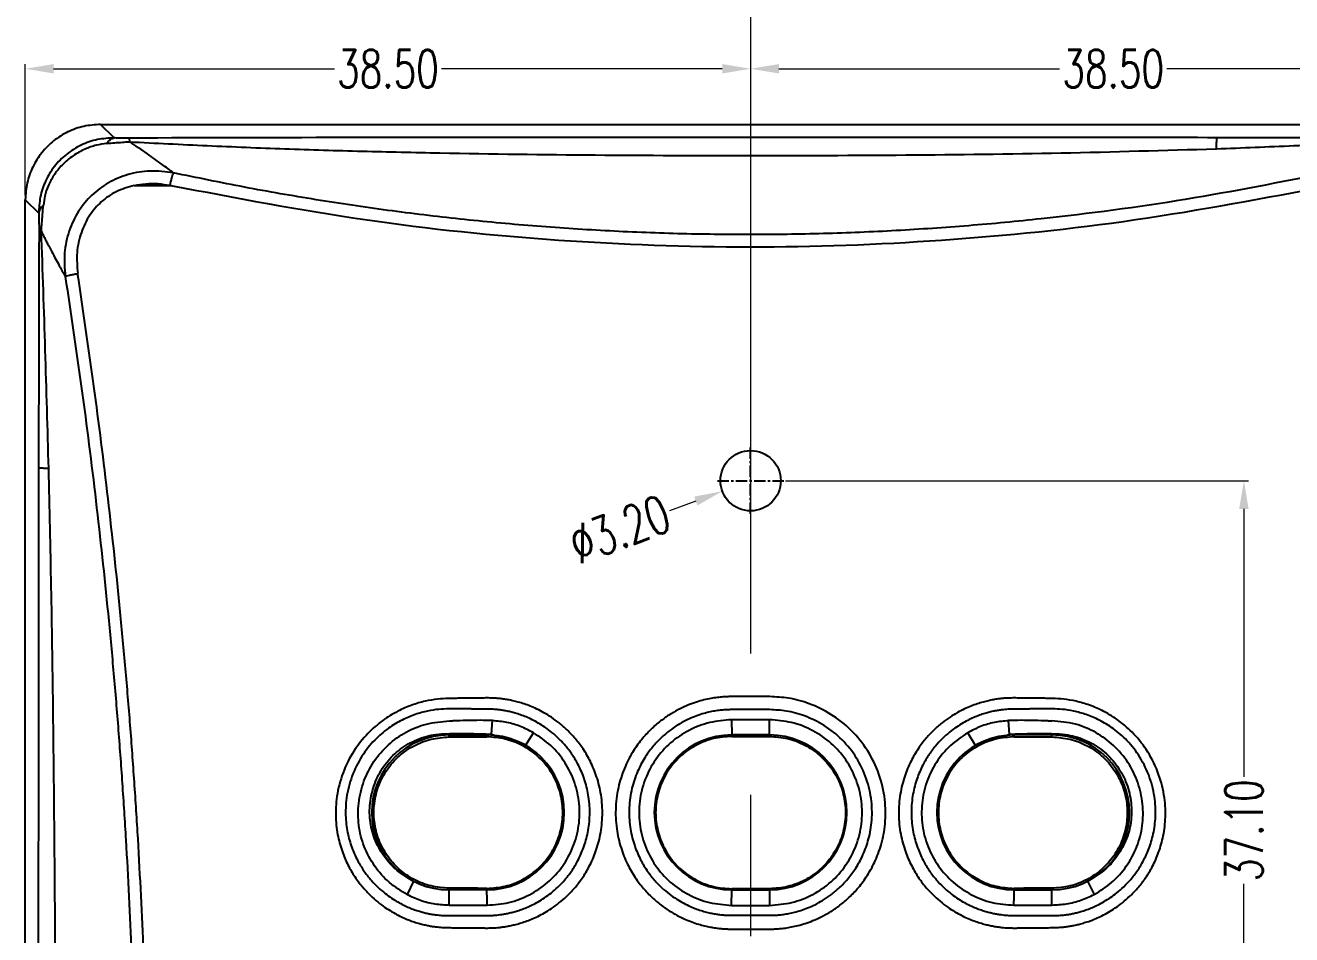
# Model space of a CAD drawing. Header units: millimetres. Extents: x 52832 to 53470, y -6025 to -5739.
# Drawn here: x 53354.9 to 53422.1, y -5863.2 to -5815 of the extents above; entities that cross this region are included whole.
import ezdxf

# ---------------------------------------------------------------- set-up
doc = ezdxf.new("R2010")
doc.units = ezdxf.units.MM
doc.linetypes.add('CENTER', pattern=[0.6, 0.375, -0.075, 0.075, -0.075])
doc.layers.get('0').update_dxf_attribs({"linetype": 'CONTINUOUS'})
doc.layers.get('Defpoints').update_dxf_attribs({"linetype": 'CONTINUOUS'})
doc.layers.add('dim', color=82, linetype='CONTINUOUS', lineweight=9)
doc.layers.add('part', color=7, linetype='CONTINUOUS', lineweight=20)
doc.styles.get("Standard").update_dxf_attribs({"font": 'romans.shx', "width": 0.7})
doc.dimstyles.new('03', dxfattribs={"dimscale": 0.5, "dimtxt": 4, "dimasz": 3, "dimexe": 0.5, "dimexo": 0.5, "dimgap": 0.09, "dimtad": 0, "dimzin": 0, "dimdsep": 46, "dimtxsty": 'Standard', "dimcen": 0, "dimclrd": 256, "dimclre": 256, "dimclrt": 6, "dimazin": 2, "dimtp": 0.01, "dimtm": 0.01, "dimtfac": 1, "dimtofl": 0, "dimtmove": 0, "dimatfit": 0, "dimfxl": 0, "dimtolj": 1, "dimtzin": 0, "dimlwd": -1, "dimlwe": -1, "dimarcsym": 0})

# ---------------------------------------------------------------- blocks, each defined once
blk = doc.blocks.new('*D1199')
at = {"layer": 'Defpoints', "color": 0}
for p in [(53393.358, -5817.294), (53393.358, -5817.294), (53431.858, -5824.243)]:
    blk.add_point(p, dxfattribs=at)
at = {"layer": 'dim'}
for p, q in [((53394.858, -5817.294), (53409.763, -5817.294)), ((53430.358, -5817.294), (53415.453, -5817.294)), ((53431.858, -5823.993), (53431.858, -5817.044))]:
    blk.add_line(p, q, dxfattribs=at)
for points in [[(53394.858, -5817.044), (53394.858, -5817.544), (53393.358, -5817.294)], [(53430.358, -5817.044), (53430.358, -5817.544), (53431.858, -5817.294)]]:
    blk.add_solid(points, dxfattribs=at)
at = {"layer": 'dim', "color": 6, "insert": (53412.608, -5817.294), "char_height": 2, "attachment_point": 5}
blk.add_mtext('\\A1;38.50', dxfattribs=at)
blk = doc.blocks.new('*D1200')
at = {"layer": 'Defpoints', "color": 0}
for p in [(53393.358, -5817.294), (53393.358, -5817.294), (53354.858, -5824.243)]:
    blk.add_point(p, dxfattribs=at)
at = {"layer": 'dim'}
for p, q in [((53354.858, -5823.993), (53354.858, -5817.044)), ((53356.358, -5817.294), (53371.263, -5817.294)), ((53391.858, -5817.294), (53376.953, -5817.294))]:
    blk.add_line(p, q, dxfattribs=at)
for points in [[(53356.358, -5817.044), (53356.358, -5817.544), (53354.858, -5817.294)], [(53391.858, -5817.044), (53391.858, -5817.544), (53393.358, -5817.294)]]:
    blk.add_solid(points, dxfattribs=at)
at = {"layer": 'dim', "color": 6, "insert": (53374.108, -5817.294), "char_height": 2, "attachment_point": 5}
blk.add_mtext('\\A1;38.50', dxfattribs=at)
blk = doc.blocks.new('*D1203')
at = {"layer": 'Defpoints', "color": 0}
for p in [(53394.958, -5839.149), (53419.545, -5876.249), (53419.545, -5876.249)]:
    blk.add_point(p, dxfattribs=at)
at = {"layer": 'dim'}
for p, q in [((53395.208, -5839.149), (53419.795, -5839.149)), ((53419.545, -5840.649), (53419.545, -5854.854)), ((53419.545, -5874.749), (53419.545, -5860.544))]:
    blk.add_line(p, q, dxfattribs=at)
for points in [[(53419.295, -5840.649), (53419.795, -5840.649), (53419.545, -5839.149)], [(53419.295, -5874.749), (53419.795, -5874.749), (53419.545, -5876.249)]]:
    blk.add_solid(points, dxfattribs=at)
at = {"layer": 'dim', "color": 6, "insert": (53419.545, -5857.699), "char_height": 2, "attachment_point": 5, "rotation": 90}
blk.add_mtext('\\A1;37.10', dxfattribs=at)
blk = doc.blocks.new('*D1204')
at = {"layer": 'Defpoints', "color": 0}
for p in [(53394.858, -5838.592), (53391.858, -5839.706)]:
    blk.add_point(p, dxfattribs=at)
at = {"layer": 'dim'}
blk.add_line((53390.452, -5840.228), (53389.045, -5840.75), dxfattribs=at)
blk.add_solid([(53390.365, -5839.994), (53390.539, -5840.462), (53391.858, -5839.706)], dxfattribs=at)
at = {"layer": 'dim', "color": 6, "insert": (53386.41, -5841.729), "char_height": 2, "attachment_point": 5, "rotation": 20.373}
blk.add_mtext('\\A1;∅3.20', dxfattribs=at)

msp = doc.modelspace()

# ---------------------------------------------------------------- linework, layer by layer
at = {"color": 7, "linetype": 'Continuous'}
for p, q in [((53359.567, -5820.964), (53358.852, -5820.249)), ((53358.852, -5820.249), (53427.863, -5820.249)), ((53360.637, -5823.485), (53362.526, -5823.485)), ((53362.526, -5823.485), (53362.572, -5823.48)), ((53354.858, -5928.254), (53354.858, -5824.243)), ((53354.858, -5824.243), (53355.572, -5824.958)), ((53392.351, -5851.834), (53392.358, -5852.639)), ((53394.358, -5852.718), (53394.358, -5851.833)), ((53379.607, -5852.604), (53379.665, -5851.879)), ((53407.106, -5852.604), (53407.049, -5851.879)), ((53377.358, -5852.746), (53377.358, -5852.639)), ((53377.358, -5852.639), (53379.358, -5852.639)), ((53379.358, -5852.739), (53379.358, -5852.639)), ((53381.416, -5853.191), (53381.828, -5852.518)), ((53392.358, -5852.718), (53392.358, -5852.639)), ((53394.358, -5852.639), (53392.358, -5852.639)), ((53405.299, -5853.191), (53404.888, -5852.518)), ((53407.358, -5852.739), (53407.358, -5852.639)), ((53409.358, -5852.639), (53407.358, -5852.639)), ((53409.358, -5852.746), (53409.358, -5852.639)), ((53375.464, -5860.397), (53375.119, -5861.107)), ((53411.251, -5860.397), (53411.597, -5861.107)), ((53377.358, -5860.772), (53377.358, -5860.859)), ((53377.365, -5861.665), (53377.358, -5860.859)), ((53379.358, -5860.859), (53377.358, -5860.859)), ((53379.358, -5860.778), (53379.358, -5860.859)), ((53392.349, -5861.679), (53392.358, -5860.859)), ((53392.358, -5860.8), (53392.358, -5860.859)), ((53392.358, -5860.859), (53394.358, -5860.859)), ((53394.358, -5860.8), (53394.358, -5860.859)), ((53394.358, -5860.859), (53394.365, -5861.679)), ((53407.358, -5860.778), (53407.358, -5860.859)), ((53407.358, -5860.859), (53409.358, -5860.859)), ((53409.358, -5860.772), (53409.358, -5860.859))]:
    msp.add_line(p, q, dxfattribs=at)
at = {"color": 1, "linetype": 'CENTER', "ltscale": 1.6256}
for p, q in [((53393.358, -5840.909), (53393.358, -5837.389)), ((53391.598, -5839.149), (53395.118, -5839.149))]:
    msp.add_line(p, q, dxfattribs=at)
at = {"color": 7, "linetype": 'Continuous'}
msp.add_circle((53393.358, -5839.149), 1.6, dxfattribs=at)
for centre, start, end in [((53377.358, -5856.749), 90, 270), ((53379.358, -5856.749), 270, 90), ((53392.358, -5856.749), 90, 270), ((53394.358, -5856.749), 270, 90), ((53407.358, -5856.749), 90, 270), ((53409.358, -5856.749), 270, 90)]:
    msp.add_arc(centre, 4.11, start, end, dxfattribs=at)
for points in [[(53358.852, -5820.249), (53357.962, -5820.349), (53357.118, -5820.644), (53356.361, -5821.12), (53355.729, -5821.752), (53355.253, -5822.509), (53354.958, -5823.353), (53354.858, -5824.243)], [(53359.567, -5820.964), (53358.691, -5821.052), (53357.816, -5821.349), (53357.042, -5821.835), (53356.404, -5822.481), (53355.933, -5823.253), (53355.654, -5824.1), (53355.572, -5824.958)], [(53359.185, -5821.257), (53358.63, -5821.353), (53358.028, -5821.559), (53357.396, -5821.908), (53356.812, -5822.4), (53356.366, -5822.959), (53356.071, -5823.514), (53355.896, -5824.044), (53355.815, -5824.535)], [(53359.185, -5821.259), (53359.276, -5821.14), (53359.37, -5821.051), (53359.467, -5820.992), (53359.567, -5820.964)], [(53359.185, -5821.259), (53359.603, -5821.221), (53360.009, -5821.19), (53360.393, -5821.168)], [(53360.34, -5820.972), (53360.095, -5820.971), (53359.834, -5820.969), (53359.567, -5820.964)], [(53418.127, -5820.95), (53401.452, -5820.936), (53386.237, -5820.936), (53372.603, -5820.945), (53360.34, -5820.972)], [(53360.34, -5820.972), (53360.347, -5820.979), (53360.354, -5820.992), (53360.367, -5821.031), (53360.381, -5821.09), (53360.394, -5821.168)], [(53362.72, -5822.815), (53362.121, -5822.367), (53361.339, -5821.803), (53360.394, -5821.166)], [(53360.394, -5821.168), (53364.517, -5821.369), (53368.632, -5821.538), (53372.748, -5821.664), (53376.867, -5821.757), (53385.11, -5821.866), (53393.358, -5821.897), (53401.605, -5821.865), (53409.848, -5821.756), (53418.083, -5821.538)], [(53418.083, -5821.538), (53418.093, -5821.302), (53418.098, -5821.204), (53418.104, -5821.121), (53418.109, -5821.054), (53418.115, -5821.003), (53418.121, -5820.968), (53418.124, -5820.957), (53418.127, -5820.95)], [(53418.083, -5821.54), (53422.198, -5821.37), (53426.322, -5821.168)], [(53426.375, -5820.972), (53422.252, -5820.959), (53418.127, -5820.95)], [(53362.72, -5822.815), (53361.488, -5822.719), (53360.317, -5822.907), (53359.269, -5823.349), (53358.387, -5824.004), (53357.689, -5824.856), (53357.193, -5825.891), (53356.945, -5827.066), (53356.976, -5828.312)], [(53362.72, -5822.815), (53362.7, -5822.853), (53362.679, -5822.906), (53362.633, -5823.05), (53362.582, -5823.236), (53362.526, -5823.476)], [(53423.997, -5822.813), (53416.429, -5824.229), (53408.783, -5825.256), (53404.938, -5825.619), (53401.084, -5825.881), (53397.224, -5826.04), (53393.361, -5826.093), (53391.429, -5826.081), (53389.497, -5826.043), (53385.634, -5825.888), (53381.778, -5825.63), (53377.936, -5825.27), (53374.108, -5824.806), (53370.295, -5824.24), (53366.498, -5823.575), (53362.72, -5822.815)], [(53360.637, -5823.485), (53359.674, -5823.826), (53358.891, -5824.357), (53358.28, -5825.063), (53357.832, -5825.973), (53357.604, -5827.049), (53357.64, -5828.159)], [(53360.637, -5823.485), (53361.256, -5823.393), (53361.891, -5823.389), (53362.526, -5823.476)], [(53362.572, -5823.48), (53372.889, -5825.296), (53383.166, -5826.381), (53393.33, -5826.742), (53403.494, -5826.383), (53413.796, -5825.297), (53424.136, -5823.485)], [(53355.817, -5824.536), (53355.644, -5824.741), (53355.595, -5824.848), (53355.572, -5824.958)], [(53355.711, -5825.921), (53355.737, -5825.49), (53355.773, -5825.023), (53355.817, -5824.536)], [(53355.572, -5824.958), (53355.58, -5825.278), (53355.584, -5825.592), (53355.585, -5825.888)], [(53355.585, -5825.888), (53355.571, -5832.18), (53355.561, -5838.473)], [(53355.711, -5825.921), (53355.662, -5825.913), (53355.625, -5825.905), (53355.599, -5825.897), (53355.585, -5825.888)], [(53355.709, -5825.921), (53355.81, -5826.127), (53355.928, -5826.362), (53356.043, -5826.588), (53356.264, -5827.01), (53356.662, -5827.742), (53356.976, -5828.312)], [(53356.1, -5838.503), (53355.917, -5832.217), (53355.711, -5825.921)], [(53356.976, -5828.312), (53357.01, -5828.296), (53357.061, -5828.278), (53357.203, -5828.242), (53357.393, -5828.202), (53357.508, -5828.181), (53357.64, -5828.159)], [(53356.977, -5828.311), (53357.843, -5834.255), (53358.601, -5840.219), (53359.247, -5846.202), (53359.527, -5849.199), (53359.778, -5852.199), (53359.999, -5855.202), (53360.191, -5858.207), (53360.486, -5864.225), (53360.663, -5870.248), (53360.722, -5876.274), (53360.662, -5882.3), (53360.484, -5888.322), (53360.188, -5894.335), (53359.996, -5897.337), (53359.775, -5900.335), (53359.525, -5903.329), (53359.245, -5906.319), (53358.6, -5912.289), (53357.842, -5918.245), (53356.977, -5924.187)], [(53357.634, -5924.338), (53358.495, -5918.375), (53359.25, -5912.399), (53359.894, -5906.41), (53360.174, -5903.41), (53360.424, -5900.407), (53360.645, -5897.4), (53360.837, -5894.389), (53361.133, -5888.358), (53361.311, -5882.318), (53361.371, -5876.274), (53361.312, -5870.23), (53361.135, -5864.189), (53360.84, -5858.153), (53360.648, -5855.138), (53360.427, -5852.126), (53360.176, -5849.117), (53359.897, -5846.111), (53359.251, -5840.109), (53358.496, -5834.125), (53357.634, -5828.16)], [(53355.561, -5838.473), (53355.546, -5864.332), (53355.546, -5887.577), (53355.555, -5908.214), (53355.585, -5926.609)], [(53356.1, -5838.503), (53355.883, -5838.497), (53355.793, -5838.493), (53355.717, -5838.489), (53355.656, -5838.485), (53355.609, -5838.481), (53355.577, -5838.477), (53355.561, -5838.473)], [(53355.711, -5926.577), (53355.917, -5920.282), (53356.1, -5913.995), (53356.235, -5907.707), (53356.332, -5901.418), (53356.447, -5888.834), (53356.479, -5876.249), (53356.447, -5863.663), (53356.332, -5851.08), (53356.235, -5844.791), (53356.1, -5838.503)], [(53377.336, -5850.702), (53376.74, -5850.74), (53376.087, -5850.851), (53375.379, -5851.057), (53374.624, -5851.385), (53373.837, -5851.871), (53373.045, -5852.557), (53372.305, -5853.491), (53371.722, -5854.657), (53371.4, -5855.9), (53371.339, -5857.042), (53371.462, -5858.038), (53371.708, -5858.895), (53372.03, -5859.621), (53372.397, -5860.229), (53372.786, -5860.735), (53373.181, -5861.154), (53373.571, -5861.5), (53373.949, -5861.785), (53374.311, -5862.017), (53374.657, -5862.207), (53374.984, -5862.361), (53375.29, -5862.485), (53375.576, -5862.583), (53375.842, -5862.661), (53376.089, -5862.721), (53376.319, -5862.767), (53376.531, -5862.801), (53376.723, -5862.825), (53376.896, -5862.842), (53377.054, -5862.852), (53377.203, -5862.858), (53377.35, -5862.862), (53377.5, -5862.864), (53377.663, -5862.865), (53377.845, -5862.867), (53378.05, -5862.869), (53378.267, -5862.872), (53378.476, -5862.874), (53378.668, -5862.875), (53378.837, -5862.877), (53378.986, -5862.879), (53379.119, -5862.88), (53379.24, -5862.881), (53379.349, -5862.882)], [(53379.349, -5862.882), (53379.473, -5862.881), (53379.613, -5862.877), (53379.77, -5862.87), (53379.943, -5862.856), (53380.136, -5862.835), (53380.348, -5862.805), (53380.58, -5862.762), (53380.833, -5862.706), (53381.107, -5862.632), (53381.403, -5862.536), (53381.72, -5862.415), (53382.057, -5862.264), (53382.413, -5862.075), (53382.789, -5861.843), (53383.183, -5861.555), (53383.591, -5861.203), (53384.005, -5860.771), (53384.413, -5860.244), (53384.796, -5859.607), (53385.129, -5858.847), (53385.379, -5857.941), (53385.491, -5856.896), (53385.419, -5855.818), (53385.186, -5854.858), (53384.854, -5854.052), (53384.466, -5853.381), (53384.047, -5852.828), (53383.619, -5852.374), (53383.195, -5852.004), (53382.783, -5851.703), (53382.389, -5851.461), (53382.016, -5851.267), (53381.663, -5851.112), (53381.333, -5850.991), (53381.024, -5850.896), (53380.737, -5850.824), (53380.471, -5850.771), (53380.225, -5850.732), (53380, -5850.706), (53379.799, -5850.69), (53379.615, -5850.681), (53379.444, -5850.678), (53379.278, -5850.678), (53379.11, -5850.68), (53378.929, -5850.682), (53378.725, -5850.685), (53378.496, -5850.687), (53378.243, -5850.69), (53377.966, -5850.694), (53377.665, -5850.698), (53377.336, -5850.702)], [(53394.371, -5850.604), (53394.054, -5850.604), (53393.761, -5850.604), (53393.49, -5850.604), (53393.24, -5850.604), (53393.011, -5850.604), (53392.805, -5850.604), (53392.609, -5850.604), (53392.403, -5850.604), (53392.166, -5850.608), (53391.891, -5850.622), (53391.582, -5850.653), (53391.245, -5850.705), (53390.881, -5850.784), (53390.488, -5850.895), (53390.066, -5851.047), (53389.616, -5851.249), (53389.143, -5851.512), (53388.649, -5851.848), (53388.141, -5852.275), (53387.633, -5852.811), (53387.145, -5853.478), (53386.713, -5854.293), (53386.372, -5855.293), (53386.202, -5856.452), (53386.251, -5857.613), (53386.481, -5858.632), (53386.824, -5859.49), (53387.234, -5860.203), (53387.681, -5860.791), (53388.14, -5861.269), (53388.596, -5861.655), (53389.038, -5861.966), (53389.462, -5862.213), (53389.863, -5862.409), (53390.24, -5862.561), (53390.593, -5862.679), (53390.92, -5862.767), (53391.223, -5862.833), (53391.5, -5862.879), (53391.751, -5862.909), (53391.975, -5862.927), (53392.174, -5862.936), (53392.349, -5862.94)], [(53392.349, -5862.94), (53392.456, -5862.94), (53392.564, -5862.94), (53392.676, -5862.94), (53392.797, -5862.94), (53392.93, -5862.94), (53393.078, -5862.94), (53393.244, -5862.94), (53393.431, -5862.94), (53393.632, -5862.94), (53393.83, -5862.94), (53394.019, -5862.94), (53394.202, -5862.94), (53394.401, -5862.939), (53394.635, -5862.933), (53394.904, -5862.916), (53395.203, -5862.882), (53395.529, -5862.828), (53395.88, -5862.749), (53396.259, -5862.639), (53396.667, -5862.49), (53397.101, -5862.295), (53397.558, -5862.042), (53398.036, -5861.72), (53398.527, -5861.313), (53399.022, -5860.805), (53399.501, -5860.174), (53399.936, -5859.402), (53400.287, -5858.466), (53400.495, -5857.353), (53400.481, -5856.063), (53400.165, -5854.711), (53399.561, -5853.465), (53398.701, -5852.397), (53397.622, -5851.545), (53396.463, -5850.98), (53395.369, -5850.69), (53394.371, -5850.604)], [(53409.38, -5850.701), (53409.05, -5850.697), (53408.749, -5850.693), (53408.473, -5850.69), (53408.221, -5850.687), (53407.992, -5850.684), (53407.788, -5850.682), (53407.607, -5850.68), (53407.439, -5850.678), (53407.274, -5850.678), (53407.104, -5850.681), (53406.921, -5850.689), (53406.72, -5850.705), (53406.497, -5850.731), (53406.251, -5850.769), (53405.987, -5850.822), (53405.701, -5850.893), (53405.393, -5850.987), (53405.064, -5851.108), (53404.712, -5851.261), (53404.339, -5851.454), (53403.946, -5851.694), (53403.535, -5851.992), (53403.112, -5852.359), (53402.684, -5852.809), (53402.265, -5853.359), (53401.875, -5854.024), (53401.542, -5854.821), (53401.304, -5855.774), (53401.223, -5856.854), (53401.33, -5857.91), (53401.578, -5858.824), (53401.91, -5859.59), (53402.293, -5860.231), (53402.702, -5860.761), (53403.117, -5861.196), (53403.526, -5861.551), (53403.921, -5861.84), (53404.298, -5862.074), (53404.656, -5862.263), (53404.994, -5862.415), (53405.312, -5862.537), (53405.609, -5862.632), (53405.883, -5862.706), (53406.136, -5862.763), (53406.369, -5862.805), (53406.581, -5862.835), (53406.773, -5862.856), (53406.947, -5862.87), (53407.103, -5862.877), (53407.243, -5862.881), (53407.367, -5862.882)], [(53407.367, -5862.882), (53407.475, -5862.882), (53407.595, -5862.88), (53407.727, -5862.879), (53407.873, -5862.877), (53408.035, -5862.876), (53408.214, -5862.874), (53408.407, -5862.872), (53408.613, -5862.87), (53408.818, -5862.868), (53409.006, -5862.866), (53409.175, -5862.864), (53409.33, -5862.863), (53409.478, -5862.859), (53409.627, -5862.854), (53409.783, -5862.845), (53409.953, -5862.83), (53410.143, -5862.807), (53410.352, -5862.775), (53410.581, -5862.731), (53410.827, -5862.673), (53411.091, -5862.598), (53411.376, -5862.504), (53411.681, -5862.383), (53412.008, -5862.233), (53412.353, -5862.047), (53412.716, -5861.82), (53413.095, -5861.541), (53413.487, -5861.2), (53413.885, -5860.787), (53414.279, -5860.287), (53414.651, -5859.685), (53414.982, -5858.966), (53415.238, -5858.114), (53415.373, -5857.121), (53415.327, -5855.979), (53415.02, -5854.729), (53414.445, -5853.544), (53413.703, -5852.591), (53412.907, -5851.891), (53412.113, -5851.396), (53411.352, -5851.062), (53410.638, -5850.853), (53409.98, -5850.74), (53409.38, -5850.701)], [(53377.348, -5851.254), (53376.806, -5851.28), (53376.21, -5851.373), (53375.56, -5851.553), (53374.865, -5851.846), (53374.139, -5852.283), (53373.408, -5852.908), (53372.729, -5853.764), (53372.197, -5854.837), (53371.91, -5855.979), (53371.866, -5857.026), (53371.991, -5857.934), (53372.228, -5858.711), (53372.532, -5859.366), (53372.874, -5859.911), (53373.233, -5860.364), (53373.597, -5860.738), (53373.955, -5861.044), (53374.301, -5861.295), (53374.631, -5861.5), (53374.944, -5861.666), (53375.24, -5861.801), (53375.516, -5861.909), (53375.774, -5861.994), (53376.013, -5862.06), (53376.235, -5862.111), (53376.441, -5862.15), (53376.631, -5862.178), (53376.803, -5862.198), (53376.956, -5862.211), (53377.097, -5862.219), (53377.233, -5862.223), (53377.371, -5862.225), (53377.517, -5862.225), (53377.678, -5862.224), (53377.861, -5862.223), (53378.067, -5862.223), (53378.284, -5862.222), (53378.492, -5862.221), (53378.684, -5862.221), (53378.853, -5862.22), (53379.002, -5862.22), (53379.136, -5862.22), (53379.254, -5862.22), (53379.357, -5862.219)], [(53379.357, -5862.219), (53379.472, -5862.217), (53379.598, -5862.213), (53379.737, -5862.206), (53379.89, -5862.193), (53380.061, -5862.173), (53380.249, -5862.144), (53380.456, -5862.105), (53380.68, -5862.054), (53380.924, -5861.987), (53381.187, -5861.9), (53381.468, -5861.792), (53381.766, -5861.656), (53382.082, -5861.488), (53382.416, -5861.28), (53382.765, -5861.025), (53383.127, -5860.711), (53383.493, -5860.328), (53383.853, -5859.862), (53384.193, -5859.297), (53384.491, -5858.622), (53384.716, -5857.819), (53384.82, -5856.89), (53384.762, -5855.93), (53384.561, -5855.074), (53384.272, -5854.352), (53383.931, -5853.75), (53383.563, -5853.252), (53383.184, -5852.841), (53382.808, -5852.505), (53382.441, -5852.23), (53382.09, -5852.008), (53381.757, -5851.829), (53381.442, -5851.686), (53381.146, -5851.572), (53380.869, -5851.483), (53380.611, -5851.414), (53380.372, -5851.363), (53380.151, -5851.326), (53379.949, -5851.3), (53379.768, -5851.284), (53379.602, -5851.274), (53379.445, -5851.269), (53379.288, -5851.267), (53379.124, -5851.266), (53378.942, -5851.265), (53378.737, -5851.264), (53378.508, -5851.262), (53378.255, -5851.26), (53377.979, -5851.258), (53377.678, -5851.256), (53377.348, -5851.254)], [(53394.369, -5851.296), (53394.053, -5851.296), (53393.76, -5851.296), (53393.49, -5851.296), (53393.24, -5851.296), (53393.012, -5851.296), (53392.805, -5851.296), (53392.609, -5851.296), (53392.408, -5851.296), (53392.187, -5851.3), (53391.942, -5851.312), (53391.669, -5851.339), (53391.37, -5851.385), (53391.047, -5851.455), (53390.698, -5851.554), (53390.323, -5851.691), (53389.925, -5851.871), (53389.505, -5852.106), (53389.066, -5852.406), (53388.616, -5852.787), (53388.167, -5853.265), (53387.738, -5853.857), (53387.358, -5854.581), (53387.062, -5855.469), (53386.916, -5856.496), (53386.966, -5857.523), (53387.173, -5858.423), (53387.48, -5859.179), (53387.844, -5859.807), (53388.237, -5860.323), (53388.643, -5860.743), (53389.046, -5861.082), (53389.437, -5861.354), (53389.811, -5861.571), (53390.164, -5861.742), (53390.497, -5861.876), (53390.807, -5861.979), (53391.096, -5862.057), (53391.362, -5862.114), (53391.606, -5862.155), (53391.826, -5862.182), (53392.022, -5862.198), (53392.197, -5862.205), (53392.358, -5862.208)], [(53392.351, -5851.834), (53391.189, -5851.982), (53390.089, -5852.396), (53389.112, -5853.058), (53388.325, -5853.938), (53387.768, -5854.99), (53387.473, -5856.148), (53387.471, -5857.347), (53387.76, -5858.505), (53388.311, -5859.557), (53389.097, -5860.441), (53390.077, -5861.108), (53391.183, -5861.528), (53392.349, -5861.679)], [(53394.358, -5851.833), (53393.72, -5851.832), (53393.054, -5851.832), (53392.351, -5851.834)], [(53392.358, -5862.208), (53392.459, -5862.209), (53392.563, -5862.209), (53392.676, -5862.209), (53392.798, -5862.208), (53392.931, -5862.208), (53393.078, -5862.208), (53393.244, -5862.209), (53393.431, -5862.208), (53393.632, -5862.208), (53393.83, -5862.208), (53394.019, -5862.208), (53394.201, -5862.209), (53394.391, -5862.208), (53394.603, -5862.202), (53394.839, -5862.188), (53395.101, -5862.159), (53395.387, -5862.112), (53395.695, -5862.043), (53396.029, -5861.946), (53396.387, -5861.816), (53396.769, -5861.644), (53397.172, -5861.422), (53397.594, -5861.139), (53398.029, -5860.782), (53398.467, -5860.335), (53398.89, -5859.782), (53399.275, -5859.102), (53399.589, -5858.278), (53399.779, -5857.297), (53399.772, -5856.155), (53399.499, -5854.957), (53398.969, -5853.848), (53398.214, -5852.898), (53397.258, -5852.138), (53396.227, -5851.633), (53395.255, -5851.373), (53394.369, -5851.296)], [(53394.365, -5861.679), (53395.551, -5861.525), (53396.664, -5861.097), (53397.629, -5860.433), (53398.405, -5859.555), (53398.958, -5858.5), (53399.245, -5857.346), (53399.244, -5856.166), (53398.955, -5855.01), (53398.406, -5853.959), (53397.634, -5853.086), (53396.66, -5852.416), (53395.534, -5851.983), (53394.358, -5851.833)], [(53409.368, -5851.254), (53409.037, -5851.256), (53408.736, -5851.258), (53408.46, -5851.26), (53408.208, -5851.262), (53407.979, -5851.263), (53407.775, -5851.265), (53407.593, -5851.265), (53407.429, -5851.266), (53407.273, -5851.269), (53407.116, -5851.274), (53406.951, -5851.283), (53406.771, -5851.299), (53406.57, -5851.325), (53406.349, -5851.362), (53406.112, -5851.412), (53405.855, -5851.48), (53405.579, -5851.568), (53405.284, -5851.681), (53404.969, -5851.824), (53404.637, -5852.001), (53404.286, -5852.222), (53403.921, -5852.494), (53403.545, -5852.828), (53403.166, -5853.235), (53402.798, -5853.73), (53402.456, -5854.327), (53402.165, -5855.041), (53401.959, -5855.891), (53401.894, -5856.853), (53401.994, -5857.792), (53402.217, -5858.602), (53402.514, -5859.282), (53402.854, -5859.85), (53403.214, -5860.32), (53403.582, -5860.705), (53403.945, -5861.021), (53404.296, -5861.278), (53404.63, -5861.486), (53404.947, -5861.655), (53405.247, -5861.791), (53405.529, -5861.901), (53405.792, -5861.987), (53406.036, -5862.054), (53406.261, -5862.106), (53406.467, -5862.145), (53406.656, -5862.173), (53406.826, -5862.193), (53406.979, -5862.206), (53407.118, -5862.213), (53407.244, -5862.218), (53407.358, -5862.219)], [(53407.358, -5862.219), (53407.461, -5862.22), (53407.578, -5862.22), (53407.71, -5862.22), (53407.858, -5862.221), (53408.02, -5862.221), (53408.198, -5862.222), (53408.391, -5862.222), (53408.597, -5862.223), (53408.801, -5862.223), (53408.99, -5862.224), (53409.159, -5862.225), (53409.31, -5862.225), (53409.45, -5862.224), (53409.587, -5862.22), (53409.727, -5862.213), (53409.878, -5862.201), (53410.047, -5862.183), (53410.235, -5862.157), (53410.44, -5862.12), (53410.661, -5862.071), (53410.898, -5862.007), (53411.155, -5861.925), (53411.43, -5861.82), (53411.725, -5861.689), (53412.038, -5861.526), (53412.368, -5861.326), (53412.715, -5861.08), (53413.074, -5860.778), (53413.441, -5860.41), (53413.805, -5859.963), (53414.151, -5859.423), (53414.463, -5858.775), (53414.709, -5858.002), (53414.846, -5857.098), (53414.815, -5856.052), (53414.543, -5854.904), (53414.018, -5853.813), (53413.338, -5852.939), (53412.603, -5852.302), (53411.87, -5851.856), (53411.169, -5851.558), (53410.515, -5851.375), (53409.913, -5851.28), (53409.368, -5851.254)], [(53375.119, -5861.107), (53374.186, -5860.465), (53373.4, -5859.587), (53372.847, -5858.55), (53372.564, -5857.434), (53372.557, -5856.261), (53372.834, -5855.092), (53373.366, -5854.047), (53374.129, -5853.167), (53375.076, -5852.489), (53376.155, -5852.061), (53377.367, -5851.891)], [(53377.367, -5851.891), (53377.428, -5851.89), (53377.491, -5851.888), (53377.553, -5851.888)], [(53379.665, -5851.879), (53378.996, -5851.863), (53378.291, -5851.875), (53377.553, -5851.887)], [(53381.828, -5852.518), (53381.15, -5852.195), (53380.423, -5851.98), (53379.665, -5851.879)], [(53407.049, -5851.879), (53406.301, -5851.979), (53405.567, -5852.195), (53404.888, -5852.518)], [(53409.154, -5851.887), (53408.42, -5851.874), (53407.717, -5851.863), (53407.049, -5851.879)], [(53409.154, -5851.888), (53409.219, -5851.888), (53409.284, -5851.89), (53409.349, -5851.891)], [(53411.597, -5861.107), (53412.522, -5860.47), (53413.303, -5859.598), (53413.861, -5858.562), (53414.149, -5857.459), (53414.166, -5856.307), (53413.907, -5855.155), (53413.389, -5854.105), (53412.63, -5853.206), (53411.687, -5852.516), (53410.6, -5852.071), (53409.349, -5851.89)], [(53375.464, -5860.397), (53374.605, -5859.835), (53373.891, -5859.055), (53373.399, -5858.139), (53373.161, -5857.161), (53373.177, -5856.127), (53373.451, -5855.108), (53373.955, -5854.211), (53374.662, -5853.477), (53375.523, -5852.944), (53376.524, -5852.635), (53377.672, -5852.565)], [(53377.358, -5860.772), (53376.4, -5860.652), (53375.498, -5860.307), (53374.704, -5859.756), (53374.065, -5859.032), (53373.618, -5858.176), (53373.388, -5857.238), (53373.389, -5856.273), (53373.62, -5855.336), (53374.067, -5854.482), (53374.706, -5853.759), (53375.499, -5853.21), (53376.4, -5852.865), (53377.358, -5852.746)], [(53377.358, -5852.746), (53378.021, -5852.743), (53378.69, -5852.741), (53379.358, -5852.739)], [(53377.672, -5852.565), (53378.349, -5852.569), (53378.995, -5852.575), (53379.607, -5852.604)], [(53379.358, -5860.778), (53380.322, -5860.664), (53381.23, -5860.322), (53382.029, -5859.773), (53382.674, -5859.047), (53383.126, -5858.189), (53383.359, -5857.246), (53383.36, -5856.275), (53383.127, -5855.332), (53382.676, -5854.472), (53382.031, -5853.746), (53381.231, -5853.196), (53380.322, -5852.853), (53379.358, -5852.739)], [(53379.379, -5861.671), (53380.519, -5861.528), (53381.621, -5861.117), (53382.582, -5860.469), (53383.365, -5859.608), (53383.929, -5858.582), (53384.231, -5857.457), (53384.257, -5856.284), (53384.006, -5855.14), (53383.497, -5854.1), (53382.751, -5853.205), (53381.828, -5852.518)], [(53379.607, -5852.604), (53381.416, -5853.191)], [(53392.358, -5852.718), (53391.391, -5852.835), (53390.481, -5853.181), (53389.68, -5853.734), (53389.034, -5854.463), (53388.581, -5855.325), (53388.348, -5856.271), (53388.348, -5857.245), (53388.581, -5858.192), (53389.033, -5859.054), (53389.679, -5859.784), (53390.481, -5860.337), (53391.391, -5860.682), (53392.358, -5860.8)], [(53392.358, -5852.718), (53393.024, -5852.718), (53393.691, -5852.718), (53394.358, -5852.718)], [(53394.358, -5852.718), (53395.324, -5852.835), (53396.235, -5853.181), (53397.036, -5853.734), (53397.682, -5854.463), (53398.134, -5855.325), (53398.368, -5856.271), (53398.368, -5857.245), (53398.135, -5858.191), (53397.682, -5859.054), (53397.036, -5859.784), (53396.235, -5860.337), (53395.324, -5860.682), (53394.358, -5860.8)], [(53404.888, -5852.518), (53403.974, -5853.198), (53403.224, -5854.094), (53402.714, -5855.127), (53402.462, -5856.266), (53402.483, -5857.444), (53402.781, -5858.57), (53403.338, -5859.593), (53404.122, -5860.459), (53405.085, -5861.114), (53406.182, -5861.526), (53407.336, -5861.671)], [(53407.358, -5852.739), (53406.393, -5852.853), (53405.485, -5853.196), (53404.685, -5853.746), (53404.04, -5854.472), (53403.588, -5855.332), (53403.356, -5856.275), (53403.356, -5857.246), (53403.589, -5858.189), (53404.041, -5859.047), (53404.686, -5859.773), (53405.486, -5860.322), (53406.394, -5860.664), (53407.358, -5860.778)], [(53405.299, -5853.191), (53407.106, -5852.604)], [(53407.106, -5852.604), (53407.714, -5852.575), (53408.356, -5852.569), (53409.035, -5852.565)], [(53407.358, -5852.739), (53408.023, -5852.741), (53408.693, -5852.743), (53409.358, -5852.746)], [(53409.035, -5852.565), (53410.198, -5852.637), (53411.191, -5852.943), (53412.052, -5853.477), (53412.766, -5854.217), (53413.269, -5855.11), (53413.542, -5856.124), (53413.557, -5857.151), (53413.316, -5858.133), (53412.822, -5859.055), (53412.108, -5859.835), (53411.251, -5860.397)], [(53409.358, -5852.746), (53410.315, -5852.865), (53411.217, -5853.21), (53412.009, -5853.759), (53412.648, -5854.482), (53413.095, -5855.336), (53413.326, -5856.273), (53413.327, -5857.238), (53413.098, -5858.176), (53412.65, -5859.032), (53412.011, -5859.756), (53411.218, -5860.307), (53410.316, -5860.652), (53409.358, -5860.772)], [(53375.119, -5861.107), (53375.838, -5861.411), (53376.603, -5861.6), (53377.365, -5861.665)], [(53379.358, -5860.778), (53378.695, -5860.776), (53378.026, -5860.774), (53377.358, -5860.772)], [(53379.379, -5861.671), (53379.369, -5861.295), (53379.358, -5860.859)], [(53394.358, -5860.8), (53393.691, -5860.8), (53393.024, -5860.8), (53392.358, -5860.8)], [(53407.336, -5861.671), (53407.346, -5861.295), (53407.358, -5860.859)], [(53409.358, -5860.772), (53408.691, -5860.774), (53408.022, -5860.776), (53407.358, -5860.778)], [(53409.351, -5861.665), (53409.353, -5861.421), (53409.355, -5861.146), (53409.358, -5860.859)], [(53409.351, -5861.665), (53410.133, -5861.596), (53410.897, -5861.405), (53411.597, -5861.107)], [(53377.365, -5861.665), (53378.05, -5861.669), (53378.714, -5861.672), (53379.357, -5861.671)], [(53379.379, -5861.671), (53379.372, -5861.671), (53379.364, -5861.671), (53379.357, -5861.671)], [(53392.349, -5861.679), (53393.005, -5861.681), (53393.674, -5861.681), (53394.365, -5861.679)], [(53407.359, -5861.671), (53407.351, -5861.671), (53407.344, -5861.671), (53407.336, -5861.671)], [(53407.359, -5861.671), (53408.005, -5861.672), (53408.669, -5861.669), (53409.351, -5861.665)]]:
    msp.add_spline(points, degree=3, dxfattribs=at)
at = {"layer": 'part', "color": 1, "linetype": 'CENTER', "ltscale": 100}
msp.add_line((53393.358, -5810.818), (53393.358, -5941.679), dxfattribs=at)

# ---------------------------------------------------------------- dimensions: what is measured, and where the dimension line sits
at = {"layer": 'dim'}
for p1, picture, middle in [((53354.858, -5824.243), '*D1200', (53374.108, -5817.294)), ((53431.858, -5824.243), '*D1199', (53412.608, -5817.294))]:
    dim = msp.add_linear_dim(base=(53393.358, -5817.294), p1=p1, p2=(53393.358, -5817.294), dimstyle='03', dxfattribs=at)
    dim.commit()
    dim.dimension.update_dxf_attribs({"geometry": picture, "text_midpoint": middle})
dim = msp.add_diameter_dim_2p(p1=(53394.858, -5838.592), p2=(53391.858, -5839.706), dimstyle='03', dxfattribs=at)
dim.commit()
dim.dimension.update_dxf_attribs({"geometry": '*D1204', "text_midpoint": (53386.41, -5841.729)})
dim = msp.add_linear_dim(base=(53419.545, -5876.249), p1=(53394.958, -5839.149), p2=(53419.545, -5876.249), angle=90, dimstyle='03', dxfattribs=at)
dim.commit()
dim.dimension.update_dxf_attribs({"geometry": '*D1203', "text_midpoint": (53419.545, -5857.699)})

doc.saveas('drawing.dxf')
